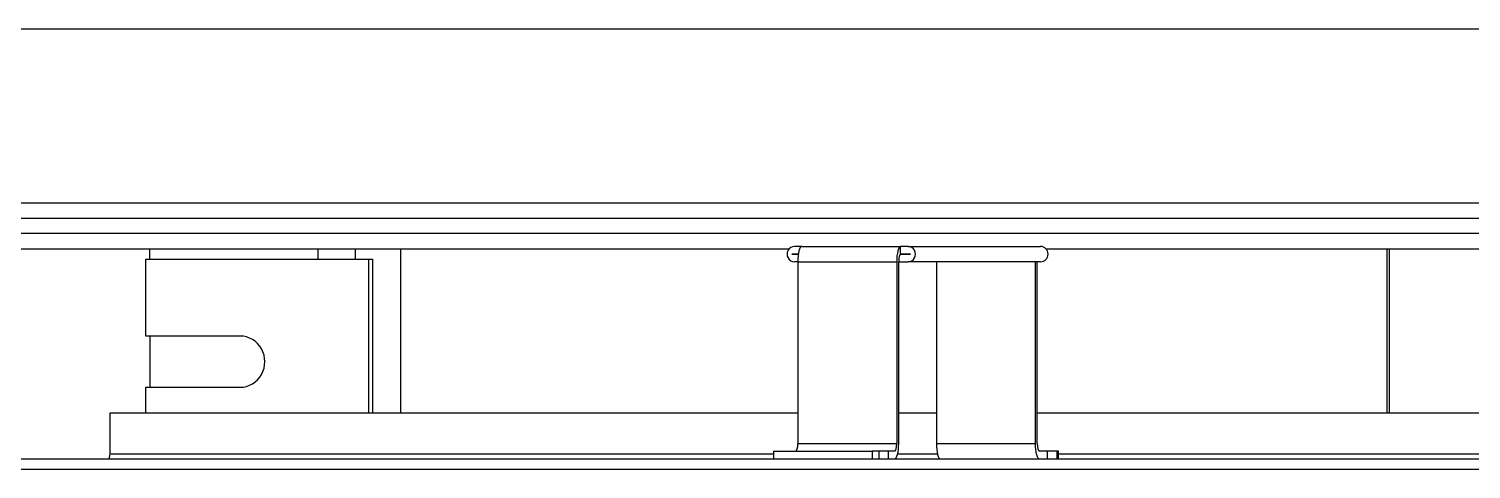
# Model space of a CAD drawing. Header units: millimetres. Extents: x 3795014 to 4300160, y 3869364 to 4016788.
# Drawn here: x 4226316.4 to 4226457.3, y 3924323.5 to 3924366.5 of the extents above; entities that cross this region are included whole.
import ezdxf

# ---------------------------------------------------------------- set-up
doc = ezdxf.new("R2010")
doc.units = ezdxf.units.MM
doc.layers.add('линия перехода', color=7, linetype='Continuous')
doc.layers.add('основная', color=7, linetype='Continuous', lineweight=50)

msp = doc.modelspace()

# ---------------------------------------------------------------- linework, layer by layer
at = {"layer": 'линия перехода', "color": 0, "linetype": 'Continuous', "lineweight": -3}
for p, q in [((4226202.92, 3924349.53), (4226606.42, 3924349.53)), ((4226344.62, 3924344.03), (4226344.62, 3924345.03)), ((4226348.29, 3924344.03), (4226348.29, 3924345.03)), ((4226449.08, 3924329.03), (4226449.08, 3924345.03)), ((4226449.33, 3924329.03), (4226449.33, 3924345.03)), ((4226391.5, 3924343.78), (4226401.16, 3924343.78)), ((4226391.5, 3924326.03), (4226401.16, 3924326.03)), ((4226405.05, 3924326.03), (4226414.7, 3924326.03)), ((4226416.91, 3924324.53), (4226416.91, 3924325.28)), ((4226324.3, 3924325.03), (4226389.11, 3924325.03)), ((4226401.26, 3924325.03), (4226405.14, 3924325.03)), ((4226416.96, 3924325.03), (4226577.78, 3924325.03)), ((4226269.16, 3924323.53), (4226655.5, 3924323.53))]:
    msp.add_line(p, q, dxfattribs=at)
at = {"layer": 'основная', "color": 0, "linetype": 'Continuous', "lineweight": -3}
for p, q in [((4226202.92, 3924366.53), (4226603.92, 3924366.53)), ((4226201.92, 3924348.03), (4226606.42, 3924348.03)), ((4226714.3, 3924346.53), (4226200.42, 3924346.53)), ((4226390.63, 3924345.03), (4226151.42, 3924345.03)), ((4226328.2, 3924344.03), (4226328.2, 3924345.03)), ((4226352.7, 3924329.03), (4226352.7, 3924345.03)), ((4226391.89, 3924345.28), (4226391.17, 3924345.28)), ((4226391.89, 3924345.28), (4226401.55, 3924345.28)), ((4226401.55, 3924344.54), (4226401.55, 3924345.28)), ((4226402.28, 3924345.28), (4226401.55, 3924345.28)), ((4226402.28, 3924345.28), (4226415.23, 3924345.28)), ((4226578.97, 3924345.03), (4226415.77, 3924345.03)), ((4226327.81, 3924344.03), (4226349.54, 3924344.03)), ((4226327.81, 3924336.53), (4226327.81, 3924344.03)), ((4226349.54, 3924344.03), (4226349.93, 3924344.03)), ((4226349.54, 3924344.03), (4226349.54, 3924329.03)), ((4226349.93, 3924344.03), (4226349.93, 3924329.03)), ((4226390.93, 3924344.54), (4226390.93, 3924344.52)), ((4226391.56, 3924344.54), (4226390.93, 3924344.54)), ((4226390.93, 3924344.52), (4226391.56, 3924344.52)), ((4226391.5, 3924343.78), (4226391.17, 3924343.78)), ((4226391.5, 3924343.78), (4226391.5, 3924326.03)), ((4226401.16, 3924343.78), (4226401.16, 3924326.03)), ((4226401.36, 3924326.03), (4226401.36, 3924343.78)), ((4226401.36, 3924343.78), (4226402.28, 3924343.78)), ((4226402.52, 3924344.54), (4226401.55, 3924344.54)), ((4226401.55, 3924344.53), (4226401.55, 3924344.52)), ((4226401.55, 3924344.52), (4226402.52, 3924344.52)), ((4226415.23, 3924343.78), (4226402.28, 3924343.78)), ((4226402.52, 3924344.52), (4226402.52, 3924344.54)), ((4226405.05, 3924343.78), (4226405.05, 3924326.03)), ((4226414.7, 3924343.78), (4226414.7, 3924326.03)), ((4226414.9, 3924326.03), (4226414.9, 3924343.78)), ((4226337.01, 3924336.53), (4226327.81, 3924336.53)), ((4226328.2, 3924336.53), (4226328.2, 3924331.53)), ((4226327.81, 3924331.53), (4226337.01, 3924331.53)), ((4226327.81, 3924329.03), (4226327.81, 3924331.53)), ((4226324.3, 3924329.03), (4226391.5, 3924329.03)), ((4226324.3, 3924325.03), (4226324.3, 3924329.03)), ((4226401.36, 3924329.03), (4226405.05, 3924329.03)), ((4226414.9, 3924329.03), (4226579.84, 3924329.03)), ((4226389.11, 3924325.28), (4226398.77, 3924325.28)), ((4226389.11, 3924325.28), (4226389.11, 3924324.53)), ((4226398.77, 3924325.28), (4226398.77, 3924324.53)), ((4226399.41, 3924325.28), (4226398.77, 3924325.28)), ((4226400.37, 3924325.28), (4226399.41, 3924325.28)), ((4226399.41, 3924325.28), (4226399.41, 3924324.53)), ((4226400.97, 3924325.28), (4226400.37, 3924325.28)), ((4226400.37, 3924324.53), (4226400.37, 3924325.28)), ((4226415.87, 3924325.28), (4226415.09, 3924325.28)), ((4226416.83, 3924325.28), (4226415.87, 3924325.28)), ((4226415.87, 3924325.28), (4226415.87, 3924324.53)), ((4226416.91, 3924325.28), (4226416.83, 3924325.28)), ((4226416.83, 3924324.53), (4226416.83, 3924325.28)), ((4226416.96, 3924325.28), (4226416.91, 3924325.28)), ((4226416.96, 3924324.53), (4226416.96, 3924325.28)), ((4226269.42, 3924324.53), (4226655.76, 3924324.53))]:
    msp.add_line(p, q, dxfattribs=at)
for centre, major_axis, ratio, start_param, end_param in [((4226391.17, 3924344.53), (0, 0.75), 0.965835, 0, 3.141593), ((4226391.89, 3924343.78), (0, 1.5), 0.259156, 0, 1.570796), ((4226401.55, 3924343.78), (0, 1.5), 0.259156, 0, 1.570796), ((4226402.28, 3924344.53), (0, -0.75), 0.965835, 0, 3.141593), ((4226415.23, 3924344.53), (0, 0.75), 0.965835, 3.141593, 6.283185), ((4226401.55, 3924343.78), (0, -0.75), 0.259156, 3.141593, 4.712389), ((4226337.01, 3924334.03), (0, -2.5), 0.965835, 0, 3.141593), ((4226391.31, 3924326.03), (0, 0.75), 0.259156, 3.141593, 4.712389), ((4226400.97, 3924326.03), (0, 0.75), 0.259156, 3.141593, 4.712389), ((4226400.97, 3924326.03), (0, -1.5), 0.259156, 0, 1.570796), ((4226405.43, 3924326.03), (0, 1.5), 0.259156, 1.570796, 3.141593), ((4226415.09, 3924326.03), (0, 1.5), 0.259156, 1.570796, 3.141593), ((4226415.09, 3924326.03), (0, -0.75), 0.259156, 4.712389, 6.283185), ((4226324.17, 3924325.03), (0, -0.5), 0.259156, 0, 1.570796)]:
    msp.add_ellipse(centre, major_axis=major_axis, ratio=ratio, start_param=start_param, end_param=end_param, dxfattribs=at)

doc.saveas('drawing.dxf')
